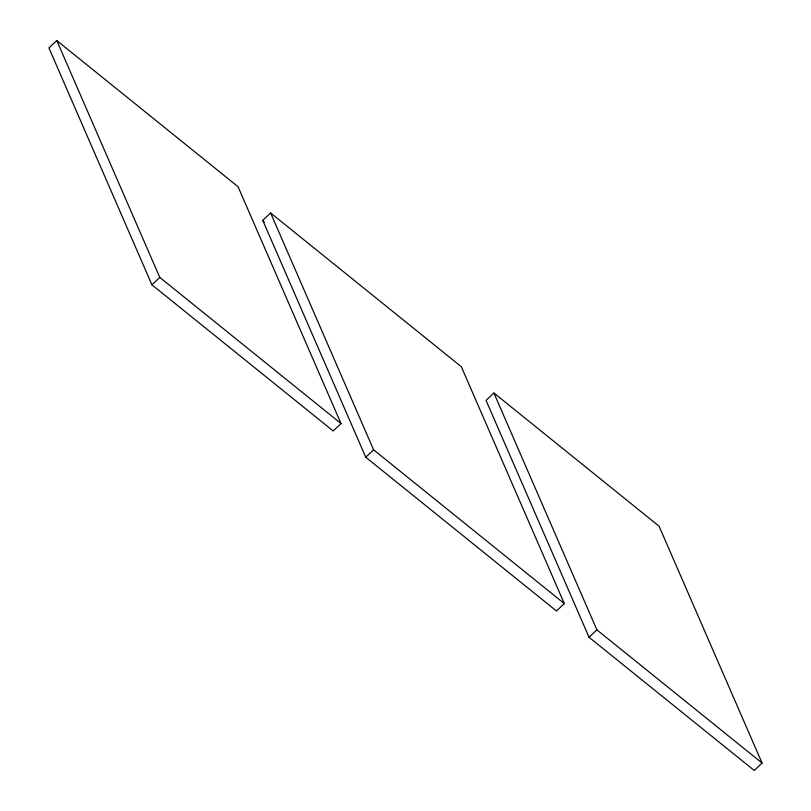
<?xml version="1.0" encoding="UTF-8"?>
<svg xmlns="http://www.w3.org/2000/svg" width="811" height="811" viewBox="0 0 811 811"><rect width="100%" height="100%" fill="white"/><g stroke="black" fill="none" stroke-linecap="round" stroke-linejoin="round"><path stroke-width="1.22" d="M56.78 40.55L48.934 47.961L151.921 284.813L333.179 430.965L341.025 423.555L238.039 186.702L56.78 40.55L159.767 277.403L341.025 423.555M151.921 284.813L159.767 277.403M262.764 220.379L270.61 212.958L461.327 366.734L564.314 603.587L556.468 610.997L365.751 457.222L262.764 220.379L264.244 222.123M365.751 457.222L373.597 449.811L270.61 212.958M493.899 393L486.053 400.411L589.039 637.264L754.22 770.45L762.066 763.039L659.079 526.187L493.899 393L596.886 629.853L762.066 763.039M589.039 637.264L596.886 629.853M373.597 449.811L564.314 603.587"/></g></svg>
